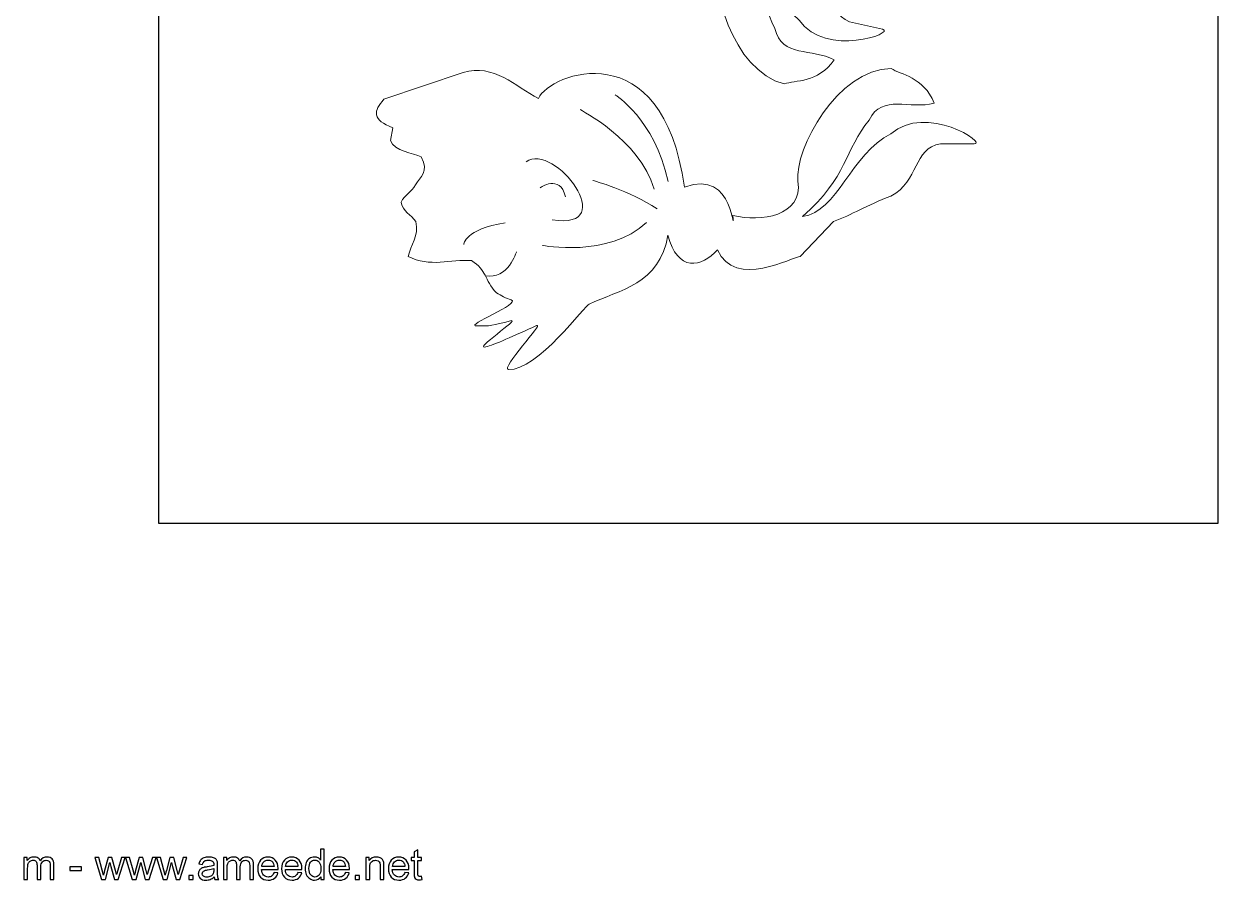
# Model space of a CAD drawing. Header units: millimetres. Extents: x -389 to 572, y -144 to 224.
# Drawn here: x 335.6 to 572.1, y -144.1 to 25.6 of the extents above; entities that cross this region are included whole.
import ezdxf

# ---------------------------------------------------------------- set-up
doc = ezdxf.new("R2010")
doc.units = ezdxf.units.MM
doc.header["$MEASUREMENT"] = 0
doc.layers.add('Layer 1', color=7, linetype='Continuous')

msp = doc.modelspace()

# ---------------------------------------------------------------- linework, layer by layer
at = {"layer": 'Layer 1', "color": 7}
msp.add_open_spline([(572.1314, -73.3535), (572.1314, -73.3535), (362.2286, -73.3535), (362.2286, -73.3535), (362.2286, -73.3535), (362.2286, -73.3535), (362.2286, 223.6149), (362.2286, 223.6149), (362.2286, 223.6149), (362.2286, 223.6149), (572.1314, 223.6149), (572.1314, 223.6149), (572.1314, 223.6149), (572.1314, 223.6149), (572.1314, -73.3535), (572.1314, -73.3535)], degree=3, knots=[0, 0, 0, 0, 0.2, 0.2, 0.2, 0.2, 0.4, 0.4, 0.4, 0.4, 0.6, 0.6, 0.6, 0.6, 1, 1, 1, 1], dxfattribs=at)
at = {"layer": 'Layer 1', "lineweight": 20}
for points in [[(401.4928, 71.6735), (401.4928, 69.3099), (402.6922, 67.299), (401.4575, 64.5826), (401.4575, 64.5826), (400.1875, 63.5596), (398.4236, 63.2774), (397.6828, 61.5135), (397.6828, 61.5135), (398.1767, 59.926), (399.235, 59.1499), (399.7289, 57.5624), (399.7289, 57.5624), (400.1522, 55.7985), (401.8103, 54.3521), (399.5525, 51.9179), (399.5525, 51.9179), (397.8239, 51.5651), (394.0844, 51.9885), (392.8497, 50.154), (392.8497, 50.154), (392.8497, 50.154), (392.7792, 47.5435), (392.7792, 47.5435), (392.7792, 47.5435), (388.4047, 47.0143), (388.2636, 45.1446), (389.7805, 42.4635), (389.7805, 42.4635), (389.7805, 42.4635), (403.8211, 33.7146), (403.8211, 33.7146), (403.8211, 33.7146), (409.3244, 30.5749), (414.5455, 34.0674), (419.4844, 35.3726), (419.4844, 35.3726), (420.5428, 29.9399), (440.4747, 16.7107), (451.693, 45.8854), (451.693, 45.8854), (460.6536, 39.8176), (463.5464, 54.1051), (462.3117, 49.1662), (462.3117, 49.1662), (468.0267, 49.1662), (475.823, 46.2382), (473.3536, 39.6412), (473.3536, 39.6412), (471.1664, 33.4676), (475.8936, 16.2874), (486.1947, 13.6768), (486.1947, 13.6768), (488.3114, 14.4882), (492.8269, 13.7826), (496.0725, 18.4746), (496.0725, 18.4746), (491.7333, 20.8029), (485.6303, 18.8626), (484.325, 24.6482), (484.325, 24.6482), (480.9383, 31.4568), (482.7375, 36.5721), (475.823, 46.2382), (475.823, 46.2382), (482.3494, 43.804), (482.3142, 31.9154), (489.1228, 26.3063), (489.1228, 26.3063), (494.485, 18.7568), (508.455, 23.8368), (505.6328, 24.5071), (505.6328, 24.5071), (505.6328, 24.5071), (499.1417, 25.9887), (499.1417, 25.9887), (499.1417, 25.9887), (493.9911, 28.1054), (496.7428, 34.1026), (491.9097, 38.336), (491.9097, 38.336), (487.6058, 41.1229), (485.2422, 43.6629), (481.9967, 45.8501), (481.9967, 45.8501), (481.9967, 45.8501), (477.1283, 54.0346), (477.1283, 54.0346), (477.1283, 54.0346), (475.8936, 54.3168), (466.0158, 63.4185), (460.8653, 56.4687), (460.8653, 56.4687), (458.678, 60.6668), (454.1272, 62.6424), (450.67, 55.9043), (450.67, 55.9043), (451.3403, 65.7115), (443.685, 68.7101), (438.605, 72.7318), (438.605, 72.7318), (438.0053, 72.8729), (431.4789, 88.1129), (425.9755, 88.9949), (425.9755, 88.9949), (424.2822, 89.2771), (430.9144, 78.094), (429.3975, 79.2582), (429.3975, 79.2582), (425.658, 82.151), (421.9186, 85.0085), (420.6133, 85.6435), (420.6133, 85.6435), (418.0028, 86.9488), (426.1872, 78.4115), (424.1764, 79.5051), (424.1764, 79.5051), (420.9308, 81.2338), (420.4722, 81.4454), (417.8617, 82.0099), (417.8617, 82.0099), (415.3922, 82.5743), (425.6228, 75.6599), (423.3297, 75.4129), (423.3297, 75.4129), (422.2714, 75.3424), (421.2483, 75.0954), (420.19, 74.7426), (420.19, 74.7426), (417.1561, 72.8024), (417.3325, 70.7562), (413.9458, 69.6274), (413.9458, 69.6274), (409.783, 70.3329), (406.1847, 72.9082), (401.4928, 71.6735)], [(411.688, -20.4721), (412.1819, -18.1438), (413.84, -16.4857), (413.2403, -13.5576), (413.2403, -13.5576), (412.2525, -12.2524), (410.5944, -11.5821), (410.2769, -9.7124), (410.2769, -9.7124), (411.0883, -8.266), (412.323, -7.7721), (413.1697, -6.3257), (413.1697, -6.3257), (413.9811, -4.7029), (415.9214, -3.6799), (414.2633, -0.7871), (414.2633, -0.7871), (412.6758, -0.0463), (408.9364, 0.3771), (408.1603, 2.4585), (408.1603, 2.4585), (408.1603, 2.4585), (408.6542, 4.9985), (408.6542, 4.9985), (408.6542, 4.9985), (404.5267, 6.5154), (404.8089, 8.3851), (406.8903, 10.6429), (406.8903, 10.6429), (406.8903, 10.6429), (422.5536, 15.9699), (422.5536, 15.9699), (422.5536, 15.9699), (428.6567, 17.769), (432.9605, 13.1829), (437.4761, 10.8193), (437.4761, 10.8193), (439.7339, 15.8287), (462.1353, 24.1896), (466.4039, -6.749), (466.4039, -6.749), (476.5286, -2.9038), (476.1053, -17.4735), (476.0347, -12.3935), (476.0347, -12.3935), (481.5733, -13.6635), (489.8283, -12.6051), (488.9111, -5.5849), (488.9111, -5.5849), (488.2055, 0.871), (496.7075, 16.5696), (507.3614, 16.746), (507.3614, 16.746), (509.2311, 15.476), (513.7467, 15.1585), (515.8986, 9.8668), (515.8986, 9.8668), (511.1008, 8.5615), (505.5975, 11.8071), (502.9869, 6.5154), (502.9869, 6.5154), (498.1892, 0.6593), (498.7536, -4.7382), (489.8283, -12.6051), (489.8283, -12.6051), (496.7428, -11.6879), (499.3886, -0.1168), (507.3261, 3.799), (507.3261, 3.799), (514.2405, 9.9374), (526.6936, 1.7882), (523.8008, 1.7882), (523.8008, 1.7882), (523.8008, 1.7882), (517.1333, 1.8235), (517.1333, 1.8235), (517.1333, 1.8235), (511.6653, 0.9415), (512.9705, -5.5496), (507.2908, -8.5835), (507.2908, -8.5835), (502.4578, -10.3121), (499.6003, -12.2524), (495.9314, -13.5929), (495.9314, -13.5929), (495.9314, -13.5929), (489.3344, -20.5074), (489.3344, -20.5074), (489.3344, -20.5074), (488.0644, -20.4721), (476.3875, -27.1043), (472.9655, -19.1668), (472.9655, -19.1668), (469.8611, -22.7299), (464.9928, -23.6471), (463.1583, -16.274), (463.1583, -16.274), (461.5708, -25.9754), (453.4217, -27.1749), (447.5655, -29.9265), (447.5655, -29.9265), (446.9658, -29.9265), (437.1233, -43.2968), (431.5847, -42.9088), (431.5847, -42.9088), (429.8561, -42.8029), (438.8519, -33.419), (437.1233, -34.1951), (437.1233, -34.1951), (432.8194, -36.1354), (428.5155, -38.0757), (427.1044, -38.4285), (427.1044, -38.4285), (424.2822, -39.0988), (434.1953, -32.6429), (431.9728, -33.2426), (431.9728, -33.2426), (428.445, -34.1951), (427.9158, -34.301), (425.27, -34.2657), (425.27, -34.2657), (422.73, -34.2304), (434.2658, -29.8207), (432.0786, -29.0799), (432.0786, -29.0799), (431.0908, -28.7624), (430.103, -28.3038), (429.1858, -27.704), (429.1858, -27.704), (426.6458, -25.0935), (427.3161, -23.1532), (424.2469, -21.3188), (424.2469, -21.3188), (420.0842, -21.0365), (415.9567, -22.7299), (411.688, -20.4721)]]:
    msp.add_open_spline(points, degree=3, knots=[0, 0, 0, 0, 0.02857143, 0.02857143, 0.02857143, 0.02857143, 0.05714286, 0.05714286, 0.05714286, 0.05714286, 0.08571429, 0.08571429, 0.08571429, 0.08571429, 0.11428571, 0.11428571, 0.11428571, 0.11428571, 0.14285714, 0.14285714, 0.14285714, 0.14285714, 0.17142857, 0.17142857, 0.17142857, 0.17142857, 0.2, 0.2, 0.2, 0.2, 0.22857143, 0.22857143, 0.22857143, 0.22857143, 0.25714286, 0.25714286, 0.25714286, 0.25714286, 0.28571429, 0.28571429, 0.28571429, 0.28571429, 0.31428571, 0.31428571, 0.31428571, 0.31428571, 0.34285714, 0.34285714, 0.34285714, 0.34285714, 0.37142857, 0.37142857, 0.37142857, 0.37142857, 0.4, 0.4, 0.4, 0.4, 0.42857143, 0.42857143, 0.42857143, 0.42857143, 0.45714286, 0.45714286, 0.45714286, 0.45714286, 0.48571429, 0.48571429, 0.48571429, 0.48571429, 0.51428571, 0.51428571, 0.51428571, 0.51428571, 0.54285714, 0.54285714, 0.54285714, 0.54285714, 0.57142857, 0.57142857, 0.57142857, 0.57142857, 0.6, 0.6, 0.6, 0.6, 0.62857143, 0.62857143, 0.62857143, 0.62857143, 0.65714286, 0.65714286, 0.65714286, 0.65714286, 0.68571429, 0.68571429, 0.68571429, 0.68571429, 0.71428571, 0.71428571, 0.71428571, 0.71428571, 0.74285714, 0.74285714, 0.74285714, 0.74285714, 0.77142857, 0.77142857, 0.77142857, 0.77142857, 0.8, 0.8, 0.8, 0.8, 0.82857143, 0.82857143, 0.82857143, 0.82857143, 0.85714286, 0.85714286, 0.85714286, 0.85714286, 0.88571429, 0.88571429, 0.88571429, 0.88571429, 0.91428571, 0.91428571, 0.91428571, 0.91428571, 0.94285714, 0.94285714, 0.94285714, 0.94285714, 1, 1, 1, 1], dxfattribs=at)
for points in [[(452.6808, 11.5249), (452.6808, 11.5249), (460.4419, 6.7976), (463.1936, -5.6201)], [(445.7311, 8.5968), (445.7311, 8.5968), (457.4786, 2.7054), (460.4067, -7.1371)], [(435.0419, -1.7396), (440.7217, 2.2468), (453.9508, -15.3921), (440.2278, -13.2401)], [(437.8642, -6.8901), (437.8642, -6.8901), (441.6742, -4.0679), (442.8736, -8.654)], [(448.2711, -5.4438), (448.2711, -5.4438), (455.6794, -7.4546), (461.0064, -11.0529)], [(422.6947, -18.1085), (422.6947, -18.1085), (422.8711, -15.1099), (430.9144, -13.8399)], [(438.2875, -18.3201), (438.2875, -18.3201), (451.3755, -20.8249), (458.8897, -13.7693)], [(433.1369, -19.5549), (433.1369, -19.5549), (431.4789, -25.1993), (426.9633, -24.3174)]]:
    msp.add_open_spline(points, degree=3, dxfattribs=at)
at = {"layer": 'Layer 1', "color": 250}
for points, knots in [([(335.5675, -143.965), (335.5675, -143.965), (335.5675, -139.5708), (335.5675, -139.5708), (335.5675, -139.5708), (335.5675, -139.5708), (336.2364, -139.5708), (336.2364, -139.5708), (336.2364, -139.5708), (336.2364, -139.5708), (336.2364, -140.1917), (336.2364, -140.1917), (336.2364, -140.1917), (336.3732, -139.9772), (336.5567, -139.8036), (336.7853, -139.6738), (336.7853, -139.6738), (337.0139, -139.5426), (337.2735, -139.4776), (337.5656, -139.4776), (337.5656, -139.4776), (337.8902, -139.4776), (338.1569, -139.5454), (338.3643, -139.6794), (338.3643, -139.6794), (338.5718, -139.8149), (338.7185, -140.0026), (338.8032, -140.2453), (338.8032, -140.2453), (339.1531, -139.7331), (339.6061, -139.4776), (340.1649, -139.4776), (340.1649, -139.4776), (340.6024, -139.4776), (340.9396, -139.5976), (341.1739, -139.8389), (341.1739, -139.8389), (341.4095, -140.0802), (341.5281, -140.4513), (341.5281, -140.9523), (341.5281, -140.9523), (341.5281, -140.9523), (341.5281, -143.965), (341.5281, -143.965), (341.5281, -143.965), (341.5281, -143.965), (340.783, -143.965), (340.783, -143.965), (340.783, -143.965), (340.783, -143.965), (340.783, -141.1992), (340.783, -141.1992), (340.783, -141.1992), (340.783, -140.9029), (340.7576, -140.6884), (340.7096, -140.5572), (340.7096, -140.5572), (340.6616, -140.4259), (340.5741, -140.3215), (340.4457, -140.2411), (340.4457, -140.2411), (340.3187, -140.1606), (340.1692, -140.1211), (339.9984, -140.1211), (339.9984, -140.1211), (339.688, -140.1211), (339.4311, -140.2241), (339.2265, -140.4287), (339.2265, -140.4287), (339.0219, -140.6348), (338.9203, -140.9636), (338.9203, -141.4151), (338.9203, -141.4151), (338.9203, -141.4151), (338.9203, -143.965), (338.9203, -143.965), (338.9203, -143.965), (338.9203, -143.965), (338.1752, -143.965), (338.1752, -143.965), (338.1752, -143.965), (338.1752, -143.965), (338.1752, -141.1131), (338.1752, -141.1131), (338.1752, -141.1131), (338.1752, -140.7829), (338.1146, -140.5346), (337.9932, -140.3695), (337.9932, -140.3695), (337.8719, -140.2044), (337.6729, -140.1211), (337.3977, -140.1211), (337.3977, -140.1211), (337.1889, -140.1211), (336.9956, -140.1762), (336.8178, -140.2862), (336.8178, -140.2862), (336.64, -140.3963), (336.5115, -140.5572), (336.4311, -140.7702), (336.4311, -140.7702), (336.3521, -140.9819), (336.3126, -141.2881), (336.3126, -141.6875), (336.3126, -141.6875), (336.3126, -141.6875), (336.3126, -143.965), (336.3126, -143.965), (336.3126, -143.965), (336.3126, -143.965), (335.5675, -143.965), (335.5675, -143.965)], [0, 0, 0, 0, 0.03448276, 0.03448276, 0.03448276, 0.03448276, 0.06896552, 0.06896552, 0.06896552, 0.06896552, 0.10344828, 0.10344828, 0.10344828, 0.10344828, 0.13793103, 0.13793103, 0.13793103, 0.13793103, 0.17241379, 0.17241379, 0.17241379, 0.17241379, 0.20689655, 0.20689655, 0.20689655, 0.20689655, 0.24137931, 0.24137931, 0.24137931, 0.24137931, 0.27586207, 0.27586207, 0.27586207, 0.27586207, 0.31034483, 0.31034483, 0.31034483, 0.31034483, 0.34482759, 0.34482759, 0.34482759, 0.34482759, 0.37931034, 0.37931034, 0.37931034, 0.37931034, 0.4137931, 0.4137931, 0.4137931, 0.4137931, 0.44827586, 0.44827586, 0.44827586, 0.44827586, 0.48275862, 0.48275862, 0.48275862, 0.48275862, 0.51724138, 0.51724138, 0.51724138, 0.51724138, 0.55172414, 0.55172414, 0.55172414, 0.55172414, 0.5862069, 0.5862069, 0.5862069, 0.5862069, 0.62068966, 0.62068966, 0.62068966, 0.62068966, 0.65517241, 0.65517241, 0.65517241, 0.65517241, 0.68965517, 0.68965517, 0.68965517, 0.68965517, 0.72413793, 0.72413793, 0.72413793, 0.72413793, 0.75862069, 0.75862069, 0.75862069, 0.75862069, 0.79310345, 0.79310345, 0.79310345, 0.79310345, 0.82758621, 0.82758621, 0.82758621, 0.82758621, 0.86206897, 0.86206897, 0.86206897, 0.86206897, 0.89655172, 0.89655172, 0.89655172, 0.89655172, 0.93103448, 0.93103448, 0.93103448, 0.93103448, 1, 1, 1, 1]), ([(350.9345, -143.965), (350.9345, -143.965), (349.6067, -139.5708), (349.6067, -139.5708), (349.6067, -139.5708), (349.6067, -139.5708), (350.3856, -139.5708), (350.3856, -139.5708), (350.3856, -139.5708), (350.3856, -139.5708), (351.0869, -142.1066), (351.0869, -142.1066), (351.0869, -142.1066), (351.0869, -142.1066), (351.3353, -143.0506), (351.3353, -143.0506), (351.3353, -143.0506), (351.3452, -143.004), (351.4214, -142.7021), (351.5625, -142.1447), (351.5625, -142.1447), (351.5625, -142.1447), (352.2582, -139.5708), (352.2582, -139.5708), (352.2582, -139.5708), (352.2582, -139.5708), (353.0216, -139.5708), (353.0216, -139.5708), (353.0216, -139.5708), (353.0216, -139.5708), (353.6834, -142.1221), (353.6834, -142.1221), (353.6834, -142.1221), (353.6834, -142.1221), (353.8993, -142.9589), (353.8993, -142.9589), (353.8993, -142.9589), (353.8993, -142.9589), (354.1519, -142.1108), (354.1519, -142.1108), (354.1519, -142.1108), (354.1519, -142.1108), (354.9111, -139.5708), (354.9111, -139.5708), (354.9111, -139.5708), (354.9111, -139.5708), (355.635, -139.5708), (355.635, -139.5708), (355.635, -139.5708), (355.635, -139.5708), (354.2563, -143.965), (354.2563, -143.965), (354.2563, -143.965), (354.2563, -143.965), (353.4858, -143.965), (353.4858, -143.965), (353.4858, -143.965), (353.4858, -143.965), (352.7887, -141.3361), (352.7887, -141.3361), (352.7887, -141.3361), (352.7887, -141.3361), (352.6123, -140.584), (352.6123, -140.584), (352.6123, -140.584), (352.6123, -140.584), (351.7233, -143.965), (351.7233, -143.965), (351.7233, -143.965), (351.7233, -143.965), (350.9345, -143.965), (350.9345, -143.965)], [0, 0, 0, 0, 0.05263158, 0.05263158, 0.05263158, 0.05263158, 0.10526316, 0.10526316, 0.10526316, 0.10526316, 0.15789474, 0.15789474, 0.15789474, 0.15789474, 0.21052632, 0.21052632, 0.21052632, 0.21052632, 0.26315789, 0.26315789, 0.26315789, 0.26315789, 0.31578947, 0.31578947, 0.31578947, 0.31578947, 0.36842105, 0.36842105, 0.36842105, 0.36842105, 0.42105263, 0.42105263, 0.42105263, 0.42105263, 0.47368421, 0.47368421, 0.47368421, 0.47368421, 0.52631579, 0.52631579, 0.52631579, 0.52631579, 0.57894737, 0.57894737, 0.57894737, 0.57894737, 0.63157895, 0.63157895, 0.63157895, 0.63157895, 0.68421053, 0.68421053, 0.68421053, 0.68421053, 0.73684211, 0.73684211, 0.73684211, 0.73684211, 0.78947368, 0.78947368, 0.78947368, 0.78947368, 0.84210526, 0.84210526, 0.84210526, 0.84210526, 0.89473684, 0.89473684, 0.89473684, 0.89473684, 1, 1, 1, 1]), ([(357.0489, -143.965), (357.0489, -143.965), (355.7211, -139.5708), (355.7211, -139.5708), (355.7211, -139.5708), (355.7211, -139.5708), (356.5, -139.5708), (356.5, -139.5708), (356.5, -139.5708), (356.5, -139.5708), (357.2013, -142.1066), (357.2013, -142.1066), (357.2013, -142.1066), (357.2013, -142.1066), (357.4497, -143.0506), (357.4497, -143.0506), (357.4497, -143.0506), (357.4596, -143.004), (357.5358, -142.7021), (357.6769, -142.1447), (357.6769, -142.1447), (357.6769, -142.1447), (358.3726, -139.5708), (358.3726, -139.5708), (358.3726, -139.5708), (358.3726, -139.5708), (359.136, -139.5708), (359.136, -139.5708), (359.136, -139.5708), (359.136, -139.5708), (359.7978, -142.1221), (359.7978, -142.1221), (359.7978, -142.1221), (359.7978, -142.1221), (360.0137, -142.9589), (360.0137, -142.9589), (360.0137, -142.9589), (360.0137, -142.9589), (360.2663, -142.1108), (360.2663, -142.1108), (360.2663, -142.1108), (360.2663, -142.1108), (361.0255, -139.5708), (361.0255, -139.5708), (361.0255, -139.5708), (361.0255, -139.5708), (361.7494, -139.5708), (361.7494, -139.5708), (361.7494, -139.5708), (361.7494, -139.5708), (360.3707, -143.965), (360.3707, -143.965), (360.3707, -143.965), (360.3707, -143.965), (359.6002, -143.965), (359.6002, -143.965), (359.6002, -143.965), (359.6002, -143.965), (358.9031, -141.3361), (358.9031, -141.3361), (358.9031, -141.3361), (358.9031, -141.3361), (358.7267, -140.584), (358.7267, -140.584), (358.7267, -140.584), (358.7267, -140.584), (357.8377, -143.965), (357.8377, -143.965), (357.8377, -143.965), (357.8377, -143.965), (357.0489, -143.965), (357.0489, -143.965)], [0, 0, 0, 0, 0.05263158, 0.05263158, 0.05263158, 0.05263158, 0.10526316, 0.10526316, 0.10526316, 0.10526316, 0.15789474, 0.15789474, 0.15789474, 0.15789474, 0.21052632, 0.21052632, 0.21052632, 0.21052632, 0.26315789, 0.26315789, 0.26315789, 0.26315789, 0.31578947, 0.31578947, 0.31578947, 0.31578947, 0.36842105, 0.36842105, 0.36842105, 0.36842105, 0.42105263, 0.42105263, 0.42105263, 0.42105263, 0.47368421, 0.47368421, 0.47368421, 0.47368421, 0.52631579, 0.52631579, 0.52631579, 0.52631579, 0.57894737, 0.57894737, 0.57894737, 0.57894737, 0.63157895, 0.63157895, 0.63157895, 0.63157895, 0.68421053, 0.68421053, 0.68421053, 0.68421053, 0.73684211, 0.73684211, 0.73684211, 0.73684211, 0.78947368, 0.78947368, 0.78947368, 0.78947368, 0.84210526, 0.84210526, 0.84210526, 0.84210526, 0.89473684, 0.89473684, 0.89473684, 0.89473684, 1, 1, 1, 1]), ([(363.1633, -143.965), (363.1633, -143.965), (361.8355, -139.5708), (361.8355, -139.5708), (361.8355, -139.5708), (361.8355, -139.5708), (362.6144, -139.5708), (362.6144, -139.5708), (362.6144, -139.5708), (362.6144, -139.5708), (363.3157, -142.1066), (363.3157, -142.1066), (363.3157, -142.1066), (363.3157, -142.1066), (363.5641, -143.0506), (363.5641, -143.0506), (363.5641, -143.0506), (363.574, -143.004), (363.6502, -142.7021), (363.7913, -142.1447), (363.7913, -142.1447), (363.7913, -142.1447), (364.487, -139.5708), (364.487, -139.5708), (364.487, -139.5708), (364.487, -139.5708), (365.2504, -139.5708), (365.2504, -139.5708), (365.2504, -139.5708), (365.2504, -139.5708), (365.9122, -142.1221), (365.9122, -142.1221), (365.9122, -142.1221), (365.9122, -142.1221), (366.1281, -142.9589), (366.1281, -142.9589), (366.1281, -142.9589), (366.1281, -142.9589), (366.3807, -142.1108), (366.3807, -142.1108), (366.3807, -142.1108), (366.3807, -142.1108), (367.1399, -139.5708), (367.1399, -139.5708), (367.1399, -139.5708), (367.1399, -139.5708), (367.8638, -139.5708), (367.8638, -139.5708), (367.8638, -139.5708), (367.8638, -139.5708), (366.4851, -143.965), (366.4851, -143.965), (366.4851, -143.965), (366.4851, -143.965), (365.7146, -143.965), (365.7146, -143.965), (365.7146, -143.965), (365.7146, -143.965), (365.0175, -141.3361), (365.0175, -141.3361), (365.0175, -141.3361), (365.0175, -141.3361), (364.8411, -140.584), (364.8411, -140.584), (364.8411, -140.584), (364.8411, -140.584), (363.9521, -143.965), (363.9521, -143.965), (363.9521, -143.965), (363.9521, -143.965), (363.1633, -143.965), (363.1633, -143.965)], [0, 0, 0, 0, 0.05263158, 0.05263158, 0.05263158, 0.05263158, 0.10526316, 0.10526316, 0.10526316, 0.10526316, 0.15789474, 0.15789474, 0.15789474, 0.15789474, 0.21052632, 0.21052632, 0.21052632, 0.21052632, 0.26315789, 0.26315789, 0.26315789, 0.26315789, 0.31578947, 0.31578947, 0.31578947, 0.31578947, 0.36842105, 0.36842105, 0.36842105, 0.36842105, 0.42105263, 0.42105263, 0.42105263, 0.42105263, 0.47368421, 0.47368421, 0.47368421, 0.47368421, 0.52631579, 0.52631579, 0.52631579, 0.52631579, 0.57894737, 0.57894737, 0.57894737, 0.57894737, 0.63157895, 0.63157895, 0.63157895, 0.63157895, 0.68421053, 0.68421053, 0.68421053, 0.68421053, 0.73684211, 0.73684211, 0.73684211, 0.73684211, 0.78947368, 0.78947368, 0.78947368, 0.78947368, 0.84210526, 0.84210526, 0.84210526, 0.84210526, 0.89473684, 0.89473684, 0.89473684, 0.89473684, 1, 1, 1, 1]), ([(373.2429, -143.4147), (372.9663, -143.6503), (372.6996, -143.8154), (372.4442, -143.9128), (372.4442, -143.9128), (372.1888, -144.0102), (371.9151, -144.0581), (371.6215, -144.0581), (371.6215, -144.0581), (371.1389, -144.0581), (370.7678, -143.941), (370.5082, -143.7054), (370.5082, -143.7054), (370.2485, -143.4711), (370.1187, -143.1705), (370.1187, -142.8051), (370.1187, -142.8051), (370.1187, -142.5906), (370.1681, -142.3944), (370.2655, -142.2166), (370.2655, -142.2166), (370.3642, -142.0388), (370.4926, -141.8977), (370.6507, -141.7905), (370.6507, -141.7905), (370.8101, -141.6832), (370.9879, -141.6014), (371.1869, -141.5463), (371.1869, -141.5463), (371.3337, -141.5082), (371.5552, -141.4716), (371.8501, -141.4349), (371.8501, -141.4349), (372.4513, -141.3643), (372.8958, -141.2782), (373.1794, -141.1795), (373.1794, -141.1795), (373.1822, -141.0779), (373.1836, -141.0129), (373.1836, -140.9861), (373.1836, -140.9861), (373.1836, -140.6842), (373.1131, -140.4711), (372.972, -140.3469), (372.972, -140.3469), (372.7815, -140.179), (372.4978, -140.0957), (372.1225, -140.0957), (372.1225, -140.0957), (371.7711, -140.0957), (371.5115, -140.1578), (371.345, -140.2806), (371.345, -140.2806), (371.177, -140.4033), (371.0543, -140.6207), (370.9738, -140.9339), (370.9738, -140.9339), (370.9738, -140.9339), (370.2457, -140.8323), (370.2457, -140.8323), (370.2457, -140.8323), (370.312, -140.5205), (370.4207, -140.2679), (370.5731, -140.076), (370.5731, -140.076), (370.7255, -139.8841), (370.9456, -139.7373), (371.2335, -139.6329), (371.2335, -139.6329), (371.5199, -139.5299), (371.8544, -139.4776), (372.2326, -139.4776), (372.2326, -139.4776), (372.6079, -139.4776), (372.9141, -139.5214), (373.1498, -139.6103), (373.1498, -139.6103), (373.384, -139.6992), (373.5576, -139.8093), (373.6677, -139.9433), (373.6677, -139.9433), (373.7777, -140.0774), (373.8553, -140.2467), (373.9005, -140.4513), (373.9005, -140.4513), (373.9245, -140.5783), (373.9372, -140.8069), (373.9372, -141.1357), (373.9372, -141.1357), (373.9372, -141.1357), (373.9372, -142.1235), (373.9372, -142.1235), (373.9372, -142.1235), (373.9372, -142.8135), (373.9527, -143.2496), (373.9837, -143.4344), (373.9837, -143.4344), (374.0134, -143.6193), (374.0755, -143.7957), (374.1658, -143.965), (374.1658, -143.965), (374.1658, -143.965), (373.3868, -143.965), (373.3868, -143.965), (373.3868, -143.965), (373.3121, -143.8084), (373.2641, -143.6249), (373.2429, -143.4147)], [0, 0, 0, 0, 0.03571429, 0.03571429, 0.03571429, 0.03571429, 0.07142857, 0.07142857, 0.07142857, 0.07142857, 0.10714286, 0.10714286, 0.10714286, 0.10714286, 0.14285714, 0.14285714, 0.14285714, 0.14285714, 0.17857143, 0.17857143, 0.17857143, 0.17857143, 0.21428571, 0.21428571, 0.21428571, 0.21428571, 0.25, 0.25, 0.25, 0.25, 0.28571429, 0.28571429, 0.28571429, 0.28571429, 0.32142857, 0.32142857, 0.32142857, 0.32142857, 0.35714286, 0.35714286, 0.35714286, 0.35714286, 0.39285714, 0.39285714, 0.39285714, 0.39285714, 0.42857143, 0.42857143, 0.42857143, 0.42857143, 0.46428571, 0.46428571, 0.46428571, 0.46428571, 0.5, 0.5, 0.5, 0.5, 0.53571429, 0.53571429, 0.53571429, 0.53571429, 0.57142857, 0.57142857, 0.57142857, 0.57142857, 0.60714286, 0.60714286, 0.60714286, 0.60714286, 0.64285714, 0.64285714, 0.64285714, 0.64285714, 0.67857143, 0.67857143, 0.67857143, 0.67857143, 0.71428571, 0.71428571, 0.71428571, 0.71428571, 0.75, 0.75, 0.75, 0.75, 0.78571429, 0.78571429, 0.78571429, 0.78571429, 0.82142857, 0.82142857, 0.82142857, 0.82142857, 0.85714286, 0.85714286, 0.85714286, 0.85714286, 0.89285714, 0.89285714, 0.89285714, 0.89285714, 0.92857143, 0.92857143, 0.92857143, 0.92857143, 1, 1, 1, 1]), ([(375.0816, -143.965), (375.0816, -143.965), (375.0816, -139.5708), (375.0816, -139.5708), (375.0816, -139.5708), (375.0816, -139.5708), (375.7505, -139.5708), (375.7505, -139.5708), (375.7505, -139.5708), (375.7505, -139.5708), (375.7505, -140.1917), (375.7505, -140.1917), (375.7505, -140.1917), (375.8873, -139.9772), (376.0708, -139.8036), (376.2994, -139.6738), (376.2994, -139.6738), (376.528, -139.5426), (376.7876, -139.4776), (377.0797, -139.4776), (377.0797, -139.4776), (377.4043, -139.4776), (377.671, -139.5454), (377.8784, -139.6794), (377.8784, -139.6794), (378.0859, -139.8149), (378.2326, -140.0026), (378.3173, -140.2453), (378.3173, -140.2453), (378.6672, -139.7331), (379.1202, -139.4776), (379.679, -139.4776), (379.679, -139.4776), (380.1165, -139.4776), (380.4537, -139.5976), (380.688, -139.8389), (380.688, -139.8389), (380.9236, -140.0802), (381.0422, -140.4513), (381.0422, -140.9523), (381.0422, -140.9523), (381.0422, -140.9523), (381.0422, -143.965), (381.0422, -143.965), (381.0422, -143.965), (381.0422, -143.965), (380.2971, -143.965), (380.2971, -143.965), (380.2971, -143.965), (380.2971, -143.965), (380.2971, -141.1992), (380.2971, -141.1992), (380.2971, -141.1992), (380.2971, -140.9029), (380.2717, -140.6884), (380.2237, -140.5572), (380.2237, -140.5572), (380.1757, -140.4259), (380.0882, -140.3215), (379.9598, -140.2411), (379.9598, -140.2411), (379.8328, -140.1606), (379.6833, -140.1211), (379.5125, -140.1211), (379.5125, -140.1211), (379.2021, -140.1211), (378.9452, -140.2241), (378.7406, -140.4287), (378.7406, -140.4287), (378.536, -140.6348), (378.4344, -140.9636), (378.4344, -141.4151), (378.4344, -141.4151), (378.4344, -141.4151), (378.4344, -143.965), (378.4344, -143.965), (378.4344, -143.965), (378.4344, -143.965), (377.6893, -143.965), (377.6893, -143.965), (377.6893, -143.965), (377.6893, -143.965), (377.6893, -141.1131), (377.6893, -141.1131), (377.6893, -141.1131), (377.6893, -140.7829), (377.6287, -140.5346), (377.5073, -140.3695), (377.5073, -140.3695), (377.386, -140.2044), (377.187, -140.1211), (376.9118, -140.1211), (376.9118, -140.1211), (376.703, -140.1211), (376.5097, -140.1762), (376.3319, -140.2862), (376.3319, -140.2862), (376.1541, -140.3963), (376.0256, -140.5572), (375.9452, -140.7702), (375.9452, -140.7702), (375.8662, -140.9819), (375.8267, -141.2881), (375.8267, -141.6875), (375.8267, -141.6875), (375.8267, -141.6875), (375.8267, -143.965), (375.8267, -143.965), (375.8267, -143.965), (375.8267, -143.965), (375.0816, -143.965), (375.0816, -143.965)], [0, 0, 0, 0, 0.03448276, 0.03448276, 0.03448276, 0.03448276, 0.06896552, 0.06896552, 0.06896552, 0.06896552, 0.10344828, 0.10344828, 0.10344828, 0.10344828, 0.13793103, 0.13793103, 0.13793103, 0.13793103, 0.17241379, 0.17241379, 0.17241379, 0.17241379, 0.20689655, 0.20689655, 0.20689655, 0.20689655, 0.24137931, 0.24137931, 0.24137931, 0.24137931, 0.27586207, 0.27586207, 0.27586207, 0.27586207, 0.31034483, 0.31034483, 0.31034483, 0.31034483, 0.34482759, 0.34482759, 0.34482759, 0.34482759, 0.37931034, 0.37931034, 0.37931034, 0.37931034, 0.4137931, 0.4137931, 0.4137931, 0.4137931, 0.44827586, 0.44827586, 0.44827586, 0.44827586, 0.48275862, 0.48275862, 0.48275862, 0.48275862, 0.51724138, 0.51724138, 0.51724138, 0.51724138, 0.55172414, 0.55172414, 0.55172414, 0.55172414, 0.5862069, 0.5862069, 0.5862069, 0.5862069, 0.62068966, 0.62068966, 0.62068966, 0.62068966, 0.65517241, 0.65517241, 0.65517241, 0.65517241, 0.68965517, 0.68965517, 0.68965517, 0.68965517, 0.72413793, 0.72413793, 0.72413793, 0.72413793, 0.75862069, 0.75862069, 0.75862069, 0.75862069, 0.79310345, 0.79310345, 0.79310345, 0.79310345, 0.82758621, 0.82758621, 0.82758621, 0.82758621, 0.86206897, 0.86206897, 0.86206897, 0.86206897, 0.89655172, 0.89655172, 0.89655172, 0.89655172, 0.93103448, 0.93103448, 0.93103448, 0.93103448, 1, 1, 1, 1]), ([(385.1316, -142.5426), (385.1316, -142.5426), (385.9021, -142.6442), (385.9021, -142.6442), (385.9021, -142.6442), (385.7821, -143.0915), (385.5578, -143.4401), (385.2304, -143.687), (385.2304, -143.687), (384.903, -143.934), (384.4853, -144.0581), (383.9759, -144.0581), (383.9759, -144.0581), (383.3353, -144.0581), (382.8273, -143.8606), (382.4519, -143.4655), (382.4519, -143.4655), (382.0765, -143.0718), (381.8889, -142.5172), (381.8889, -141.8046), (381.8889, -141.8046), (381.8889, -141.068), (382.078, -140.4951), (382.4575, -140.0887), (382.4575, -140.0887), (382.8371, -139.6808), (383.3296, -139.4776), (383.935, -139.4776), (383.935, -139.4776), (384.5206, -139.4776), (384.999, -139.6766), (385.3701, -140.076), (385.3701, -140.076), (385.7412, -140.4753), (385.9275, -141.0369), (385.9275, -141.7608), (385.9275, -141.7608), (385.9275, -141.8046), (385.9261, -141.8709), (385.9233, -141.9584), (385.9233, -141.9584), (385.9233, -141.9584), (382.6509, -141.9584), (382.6509, -141.9584), (382.6509, -141.9584), (382.6791, -142.4396), (382.8146, -142.8093), (383.0601, -143.0647), (383.0601, -143.0647), (383.3042, -143.3201), (383.6104, -143.4485), (383.9759, -143.4485), (383.9759, -143.4485), (384.2483, -143.4485), (384.4811, -143.3766), (384.673, -143.2326), (384.673, -143.2326), (384.8663, -143.0887), (385.0187, -142.8587), (385.1316, -142.5426)], [0, 0, 0, 0, 0.0625, 0.0625, 0.0625, 0.0625, 0.125, 0.125, 0.125, 0.125, 0.1875, 0.1875, 0.1875, 0.1875, 0.25, 0.25, 0.25, 0.25, 0.3125, 0.3125, 0.3125, 0.3125, 0.375, 0.375, 0.375, 0.375, 0.4375, 0.4375, 0.4375, 0.4375, 0.5, 0.5, 0.5, 0.5, 0.5625, 0.5625, 0.5625, 0.5625, 0.625, 0.625, 0.625, 0.625, 0.6875, 0.6875, 0.6875, 0.6875, 0.75, 0.75, 0.75, 0.75, 0.8125, 0.8125, 0.8125, 0.8125, 0.875, 0.875, 0.875, 0.875, 1, 1, 1, 1]), ([(389.8405, -142.5426), (389.8405, -142.5426), (390.611, -142.6442), (390.611, -142.6442), (390.611, -142.6442), (390.491, -143.0915), (390.2667, -143.4401), (389.9393, -143.687), (389.9393, -143.687), (389.6119, -143.934), (389.1942, -144.0581), (388.6848, -144.0581), (388.6848, -144.0581), (388.0442, -144.0581), (387.5362, -143.8606), (387.1608, -143.4655), (387.1608, -143.4655), (386.7854, -143.0718), (386.5978, -142.5172), (386.5978, -141.8046), (386.5978, -141.8046), (386.5978, -141.068), (386.7869, -140.4951), (387.1664, -140.0887), (387.1664, -140.0887), (387.546, -139.6808), (388.0385, -139.4776), (388.6439, -139.4776), (388.6439, -139.4776), (389.2295, -139.4776), (389.7079, -139.6766), (390.079, -140.076), (390.079, -140.076), (390.4501, -140.4753), (390.6364, -141.0369), (390.6364, -141.7608), (390.6364, -141.7608), (390.6364, -141.8046), (390.635, -141.8709), (390.6322, -141.9584), (390.6322, -141.9584), (390.6322, -141.9584), (387.3598, -141.9584), (387.3598, -141.9584), (387.3598, -141.9584), (387.388, -142.4396), (387.5235, -142.8093), (387.769, -143.0647), (387.769, -143.0647), (388.0131, -143.3201), (388.3193, -143.4485), (388.6848, -143.4485), (388.6848, -143.4485), (388.9572, -143.4485), (389.19, -143.3766), (389.3819, -143.2326), (389.3819, -143.2326), (389.5752, -143.0887), (389.7276, -142.8587), (389.8405, -142.5426)], [0, 0, 0, 0, 0.0625, 0.0625, 0.0625, 0.0625, 0.125, 0.125, 0.125, 0.125, 0.1875, 0.1875, 0.1875, 0.1875, 0.25, 0.25, 0.25, 0.25, 0.3125, 0.3125, 0.3125, 0.3125, 0.375, 0.375, 0.375, 0.375, 0.4375, 0.4375, 0.4375, 0.4375, 0.5, 0.5, 0.5, 0.5, 0.5625, 0.5625, 0.5625, 0.5625, 0.625, 0.625, 0.625, 0.625, 0.6875, 0.6875, 0.6875, 0.6875, 0.75, 0.75, 0.75, 0.75, 0.8125, 0.8125, 0.8125, 0.8125, 0.875, 0.875, 0.875, 0.875, 1, 1, 1, 1]), ([(394.3885, -143.965), (394.3885, -143.965), (394.3885, -143.4076), (394.3885, -143.4076), (394.3885, -143.4076), (394.1106, -143.8408), (393.7013, -144.0581), (393.1609, -144.0581), (393.1609, -144.0581), (392.8109, -144.0581), (392.4892, -143.9622), (392.1971, -143.7689), (392.1971, -143.7689), (391.9036, -143.5769), (391.6764, -143.3074), (391.5141, -142.9631), (391.5141, -142.9631), (391.3532, -142.6174), (391.2728, -142.2209), (391.2728, -141.7721), (391.2728, -141.7721), (391.2728, -141.3347), (391.3462, -140.9382), (391.4915, -140.5811), (391.4915, -140.5811), (391.6383, -140.2255), (391.857, -139.9518), (392.1491, -139.7627), (392.1491, -139.7627), (392.4398, -139.5722), (392.7672, -139.4776), (393.127, -139.4776), (393.127, -139.4776), (393.3923, -139.4776), (393.628, -139.5341), (393.834, -139.6456), (393.834, -139.6456), (394.04, -139.7571), (394.2079, -139.9038), (394.3377, -140.083), (394.3377, -140.083), (394.3377, -140.083), (394.3377, -137.9028), (394.3377, -137.9028), (394.3377, -137.9028), (394.3377, -137.9028), (395.0828, -137.9028), (395.0828, -137.9028), (395.0828, -137.9028), (395.0828, -137.9028), (395.0828, -143.965), (395.0828, -143.965), (395.0828, -143.965), (395.0828, -143.965), (394.3885, -143.965), (394.3885, -143.965)], [0, 0, 0, 0, 0.06666667, 0.06666667, 0.06666667, 0.06666667, 0.13333333, 0.13333333, 0.13333333, 0.13333333, 0.2, 0.2, 0.2, 0.2, 0.26666667, 0.26666667, 0.26666667, 0.26666667, 0.33333333, 0.33333333, 0.33333333, 0.33333333, 0.4, 0.4, 0.4, 0.4, 0.46666667, 0.46666667, 0.46666667, 0.46666667, 0.53333333, 0.53333333, 0.53333333, 0.53333333, 0.6, 0.6, 0.6, 0.6, 0.66666667, 0.66666667, 0.66666667, 0.66666667, 0.73333333, 0.73333333, 0.73333333, 0.73333333, 0.8, 0.8, 0.8, 0.8, 0.86666667, 0.86666667, 0.86666667, 0.86666667, 1, 1, 1, 1]), ([(399.2583, -142.5426), (399.2583, -142.5426), (400.0288, -142.6442), (400.0288, -142.6442), (400.0288, -142.6442), (399.9088, -143.0915), (399.6845, -143.4401), (399.3571, -143.687), (399.3571, -143.687), (399.0297, -143.934), (398.612, -144.0581), (398.1026, -144.0581), (398.1026, -144.0581), (397.462, -144.0581), (396.954, -143.8606), (396.5786, -143.4655), (396.5786, -143.4655), (396.2032, -143.0718), (396.0156, -142.5172), (396.0156, -141.8046), (396.0156, -141.8046), (396.0156, -141.068), (396.2047, -140.4951), (396.5842, -140.0887), (396.5842, -140.0887), (396.9638, -139.6808), (397.4563, -139.4776), (398.0617, -139.4776), (398.0617, -139.4776), (398.6473, -139.4776), (399.1257, -139.6766), (399.4968, -140.076), (399.4968, -140.076), (399.8679, -140.4753), (400.0542, -141.0369), (400.0542, -141.7608), (400.0542, -141.7608), (400.0542, -141.8046), (400.0528, -141.8709), (400.05, -141.9584), (400.05, -141.9584), (400.05, -141.9584), (396.7776, -141.9584), (396.7776, -141.9584), (396.7776, -141.9584), (396.8058, -142.4396), (396.9413, -142.8093), (397.1868, -143.0647), (397.1868, -143.0647), (397.4309, -143.3201), (397.7371, -143.4485), (398.1026, -143.4485), (398.1026, -143.4485), (398.375, -143.4485), (398.6078, -143.3766), (398.7997, -143.2326), (398.7997, -143.2326), (398.993, -143.0887), (399.1454, -142.8587), (399.2583, -142.5426)], [0, 0, 0, 0, 0.0625, 0.0625, 0.0625, 0.0625, 0.125, 0.125, 0.125, 0.125, 0.1875, 0.1875, 0.1875, 0.1875, 0.25, 0.25, 0.25, 0.25, 0.3125, 0.3125, 0.3125, 0.3125, 0.375, 0.375, 0.375, 0.375, 0.4375, 0.4375, 0.4375, 0.4375, 0.5, 0.5, 0.5, 0.5, 0.5625, 0.5625, 0.5625, 0.5625, 0.625, 0.625, 0.625, 0.625, 0.6875, 0.6875, 0.6875, 0.6875, 0.75, 0.75, 0.75, 0.75, 0.8125, 0.8125, 0.8125, 0.8125, 0.875, 0.875, 0.875, 0.875, 1, 1, 1, 1]), ([(403.3223, -143.965), (403.3223, -143.965), (403.3223, -139.5708), (403.3223, -139.5708), (403.3223, -139.5708), (403.3223, -139.5708), (403.9912, -139.5708), (403.9912, -139.5708), (403.9912, -139.5708), (403.9912, -139.5708), (403.9912, -140.1945), (403.9912, -140.1945), (403.9912, -140.1945), (404.3129, -139.7161), (404.7786, -139.4776), (405.3868, -139.4776), (405.3868, -139.4776), (405.6521, -139.4776), (405.8948, -139.5256), (406.1163, -139.6202), (406.1163, -139.6202), (406.3379, -139.7147), (406.5044, -139.8403), (406.6144, -139.9941), (406.6144, -139.9941), (406.7245, -140.1479), (406.8021, -140.3314), (406.8459, -140.543), (406.8459, -140.543), (406.8727, -140.6813), (406.8868, -140.9226), (406.8868, -141.2669), (406.8868, -141.2669), (406.8868, -141.2669), (406.8868, -143.965), (406.8868, -143.965), (406.8868, -143.965), (406.8868, -143.965), (406.1417, -143.965), (406.1417, -143.965), (406.1417, -143.965), (406.1417, -143.965), (406.1417, -141.2952), (406.1417, -141.2952), (406.1417, -141.2952), (406.1417, -140.9918), (406.1135, -140.7646), (406.0556, -140.615), (406.0556, -140.615), (405.9978, -140.4654), (405.8948, -140.3455), (405.748, -140.2552), (405.748, -140.2552), (405.6013, -140.1663), (405.4277, -140.1211), (405.2301, -140.1211), (405.2301, -140.1211), (404.914, -140.1211), (404.6417, -140.2213), (404.4117, -140.4231), (404.4117, -140.4231), (404.1817, -140.6235), (404.0674, -141.0059), (404.0674, -141.5675), (404.0674, -141.5675), (404.0674, -141.5675), (404.0674, -143.965), (404.0674, -143.965), (404.0674, -143.965), (404.0674, -143.965), (403.3223, -143.965), (403.3223, -143.965)], [0, 0, 0, 0, 0.05263158, 0.05263158, 0.05263158, 0.05263158, 0.10526316, 0.10526316, 0.10526316, 0.10526316, 0.15789474, 0.15789474, 0.15789474, 0.15789474, 0.21052632, 0.21052632, 0.21052632, 0.21052632, 0.26315789, 0.26315789, 0.26315789, 0.26315789, 0.31578947, 0.31578947, 0.31578947, 0.31578947, 0.36842105, 0.36842105, 0.36842105, 0.36842105, 0.42105263, 0.42105263, 0.42105263, 0.42105263, 0.47368421, 0.47368421, 0.47368421, 0.47368421, 0.52631579, 0.52631579, 0.52631579, 0.52631579, 0.57894737, 0.57894737, 0.57894737, 0.57894737, 0.63157895, 0.63157895, 0.63157895, 0.63157895, 0.68421053, 0.68421053, 0.68421053, 0.68421053, 0.73684211, 0.73684211, 0.73684211, 0.73684211, 0.78947368, 0.78947368, 0.78947368, 0.78947368, 0.84210526, 0.84210526, 0.84210526, 0.84210526, 0.89473684, 0.89473684, 0.89473684, 0.89473684, 1, 1, 1, 1]), ([(411.0284, -142.5426), (411.0284, -142.5426), (411.7989, -142.6442), (411.7989, -142.6442), (411.7989, -142.6442), (411.6789, -143.0915), (411.4546, -143.4401), (411.1272, -143.687), (411.1272, -143.687), (410.7998, -143.934), (410.3821, -144.0581), (409.8727, -144.0581), (409.8727, -144.0581), (409.2321, -144.0581), (408.7241, -143.8606), (408.3487, -143.4655), (408.3487, -143.4655), (407.9733, -143.0718), (407.7857, -142.5172), (407.7857, -141.8046), (407.7857, -141.8046), (407.7857, -141.068), (407.9748, -140.4951), (408.3543, -140.0887), (408.3543, -140.0887), (408.7339, -139.6808), (409.2264, -139.4776), (409.8318, -139.4776), (409.8318, -139.4776), (410.4174, -139.4776), (410.8958, -139.6766), (411.2669, -140.076), (411.2669, -140.076), (411.638, -140.4753), (411.8243, -141.0369), (411.8243, -141.7608), (411.8243, -141.7608), (411.8243, -141.8046), (411.8229, -141.8709), (411.8201, -141.9584), (411.8201, -141.9584), (411.8201, -141.9584), (408.5477, -141.9584), (408.5477, -141.9584), (408.5477, -141.9584), (408.5759, -142.4396), (408.7114, -142.8093), (408.9569, -143.0647), (408.9569, -143.0647), (409.201, -143.3201), (409.5072, -143.4485), (409.8727, -143.4485), (409.8727, -143.4485), (410.1451, -143.4485), (410.3779, -143.3766), (410.5698, -143.2326), (410.5698, -143.2326), (410.7631, -143.0887), (410.9155, -142.8587), (411.0284, -142.5426)], [0, 0, 0, 0, 0.0625, 0.0625, 0.0625, 0.0625, 0.125, 0.125, 0.125, 0.125, 0.1875, 0.1875, 0.1875, 0.1875, 0.25, 0.25, 0.25, 0.25, 0.3125, 0.3125, 0.3125, 0.3125, 0.375, 0.375, 0.375, 0.375, 0.4375, 0.4375, 0.4375, 0.4375, 0.5, 0.5, 0.5, 0.5, 0.5625, 0.5625, 0.5625, 0.5625, 0.625, 0.625, 0.625, 0.625, 0.6875, 0.6875, 0.6875, 0.6875, 0.75, 0.75, 0.75, 0.75, 0.8125, 0.8125, 0.8125, 0.8125, 0.875, 0.875, 0.875, 0.875, 1, 1, 1, 1]), ([(414.3572, -143.3004), (414.3572, -143.3004), (414.4588, -143.9579), (414.4588, -143.9579), (414.4588, -143.9579), (414.25, -144.0017), (414.0623, -144.0243), (413.8986, -144.0243), (413.8986, -144.0243), (413.6291, -144.0243), (413.4203, -143.9819), (413.2707, -143.8959), (413.2707, -143.8959), (413.1225, -143.8098), (413.0181, -143.6983), (412.9574, -143.5586), (412.9574, -143.5586), (412.8967, -143.4189), (412.8671, -143.1254), (412.8671, -142.6781), (412.8671, -142.6781), (412.8671, -142.6781), (412.8671, -140.1465), (412.8671, -140.1465), (412.8671, -140.1465), (412.8671, -140.1465), (412.3168, -140.1465), (412.3168, -140.1465), (412.3168, -140.1465), (412.3168, -140.1465), (412.3168, -139.5708), (412.3168, -139.5708), (412.3168, -139.5708), (412.3168, -139.5708), (412.8671, -139.5708), (412.8671, -139.5708), (412.8671, -139.5708), (412.8671, -139.5708), (412.8671, -138.4842), (412.8671, -138.4842), (412.8671, -138.4842), (412.8671, -138.4842), (413.6122, -138.0369), (413.6122, -138.0369), (413.6122, -138.0369), (413.6122, -138.0369), (413.6122, -139.5708), (413.6122, -139.5708), (413.6122, -139.5708), (413.6122, -139.5708), (414.3572, -139.5708), (414.3572, -139.5708), (414.3572, -139.5708), (414.3572, -139.5708), (414.3572, -140.1465), (414.3572, -140.1465), (414.3572, -140.1465), (414.3572, -140.1465), (413.6122, -140.1465), (413.6122, -140.1465), (413.6122, -140.1465), (413.6122, -140.1465), (413.6122, -142.7204), (413.6122, -142.7204), (413.6122, -142.7204), (413.6122, -142.9335), (413.6249, -143.0704), (413.6517, -143.131), (413.6517, -143.131), (413.6771, -143.1917), (413.7194, -143.2397), (413.7787, -143.2764), (413.7787, -143.2764), (413.838, -143.3117), (413.9226, -143.33), (414.0327, -143.33), (414.0327, -143.33), (414.1145, -143.33), (414.2232, -143.3201), (414.3572, -143.3004)], [0, 0, 0, 0, 0.04761905, 0.04761905, 0.04761905, 0.04761905, 0.0952381, 0.0952381, 0.0952381, 0.0952381, 0.14285714, 0.14285714, 0.14285714, 0.14285714, 0.19047619, 0.19047619, 0.19047619, 0.19047619, 0.23809524, 0.23809524, 0.23809524, 0.23809524, 0.28571429, 0.28571429, 0.28571429, 0.28571429, 0.33333333, 0.33333333, 0.33333333, 0.33333333, 0.38095238, 0.38095238, 0.38095238, 0.38095238, 0.42857143, 0.42857143, 0.42857143, 0.42857143, 0.47619048, 0.47619048, 0.47619048, 0.47619048, 0.52380952, 0.52380952, 0.52380952, 0.52380952, 0.57142857, 0.57142857, 0.57142857, 0.57142857, 0.61904762, 0.61904762, 0.61904762, 0.61904762, 0.66666667, 0.66666667, 0.66666667, 0.66666667, 0.71428571, 0.71428571, 0.71428571, 0.71428571, 0.76190476, 0.76190476, 0.76190476, 0.76190476, 0.80952381, 0.80952381, 0.80952381, 0.80952381, 0.85714286, 0.85714286, 0.85714286, 0.85714286, 0.9047619, 0.9047619, 0.9047619, 0.9047619, 1, 1, 1, 1]), ([(344.6763, -142.1447), (344.6763, -142.1447), (344.6763, -141.3996), (344.6763, -141.3996), (344.6763, -141.3996), (344.6763, -141.3996), (346.9792, -141.3996), (346.9792, -141.3996), (346.9792, -141.3996), (346.9792, -141.3996), (346.9792, -142.1447), (346.9792, -142.1447), (346.9792, -142.1447), (346.9792, -142.1447), (344.6763, -142.1447), (344.6763, -142.1447)], [0, 0, 0, 0, 0.2, 0.2, 0.2, 0.2, 0.4, 0.4, 0.4, 0.4, 0.6, 0.6, 0.6, 0.6, 1, 1, 1, 1]), ([(373.1836, -141.7637), (372.9127, -141.8737), (372.5063, -141.9669), (371.9644, -142.0431), (371.9644, -142.0431), (371.6568, -142.0868), (371.4395, -142.1362), (371.3125, -142.1912), (371.3125, -142.1912), (371.1855, -142.2463), (371.0881, -142.3267), (371.019, -142.4311), (371.019, -142.4311), (370.9498, -142.5369), (370.9146, -142.6541), (370.9146, -142.7839), (370.9146, -142.7839), (370.9146, -142.98), (370.9894, -143.1451), (371.1403, -143.2764), (371.1403, -143.2764), (371.2913, -143.4076), (371.5115, -143.4739), (371.8008, -143.4739), (371.8008, -143.4739), (372.0872, -143.4739), (372.3426, -143.4118), (372.567, -143.2863), (372.567, -143.2863), (372.7899, -143.1621), (372.955, -142.9913), (373.0595, -142.7754), (373.0595, -142.7754), (373.1399, -142.6075), (373.1794, -142.3606), (373.1794, -142.0346), (373.1794, -142.0346), (373.1794, -142.0346), (373.1836, -141.7637), (373.1836, -141.7637)], [0, 0, 0, 0, 0.09090909, 0.09090909, 0.09090909, 0.09090909, 0.18181818, 0.18181818, 0.18181818, 0.18181818, 0.27272727, 0.27272727, 0.27272727, 0.27272727, 0.36363636, 0.36363636, 0.36363636, 0.36363636, 0.45454545, 0.45454545, 0.45454545, 0.45454545, 0.54545455, 0.54545455, 0.54545455, 0.54545455, 0.63636364, 0.63636364, 0.63636364, 0.63636364, 0.72727273, 0.72727273, 0.72727273, 0.72727273, 0.81818182, 0.81818182, 0.81818182, 0.81818182, 1, 1, 1, 1]), ([(382.6932, -141.3488), (382.6932, -141.3488), (385.1401, -141.3488), (385.1401, -141.3488), (385.1401, -141.3488), (385.1076, -140.9791), (385.0131, -140.7025), (384.8593, -140.5176), (384.8593, -140.5176), (384.6236, -140.2312), (384.316, -140.0873), (383.9392, -140.0873), (383.9392, -140.0873), (383.5977, -140.0873), (383.3113, -140.2016), (383.0784, -140.4302), (383.0784, -140.4302), (382.847, -140.6588), (382.7186, -140.965), (382.6932, -141.3488)], [0, 0, 0, 0, 0.16666667, 0.16666667, 0.16666667, 0.16666667, 0.33333333, 0.33333333, 0.33333333, 0.33333333, 0.5, 0.5, 0.5, 0.5, 0.66666667, 0.66666667, 0.66666667, 0.66666667, 1, 1, 1, 1]), ([(387.4021, -141.3488), (387.4021, -141.3488), (389.849, -141.3488), (389.849, -141.3488), (389.849, -141.3488), (389.8165, -140.9791), (389.722, -140.7025), (389.5682, -140.5176), (389.5682, -140.5176), (389.3325, -140.2312), (389.0249, -140.0873), (388.6481, -140.0873), (388.6481, -140.0873), (388.3066, -140.0873), (388.0202, -140.2016), (387.7873, -140.4302), (387.7873, -140.4302), (387.5559, -140.6588), (387.4275, -140.965), (387.4021, -141.3488)], [0, 0, 0, 0, 0.16666667, 0.16666667, 0.16666667, 0.16666667, 0.33333333, 0.33333333, 0.33333333, 0.33333333, 0.5, 0.5, 0.5, 0.5, 0.66666667, 0.66666667, 0.66666667, 0.66666667, 1, 1, 1, 1]), ([(392.0348, -141.7735), (392.0348, -142.3352), (392.1533, -142.7543), (392.3918, -143.0323), (392.3918, -143.0323), (392.6289, -143.3102), (392.9097, -143.4485), (393.2328, -143.4485), (393.2328, -143.4485), (393.5588, -143.4485), (393.8354, -143.3159), (394.064, -143.0506), (394.064, -143.0506), (394.2912, -142.7853), (394.4055, -142.3803), (394.4055, -141.8356), (394.4055, -141.8356), (394.4055, -141.2373), (394.2898, -140.797), (394.0569, -140.5162), (394.0569, -140.5162), (393.8255, -140.2354), (393.5391, -140.0957), (393.199, -140.0957), (393.199, -140.0957), (392.8674, -140.0957), (392.5908, -140.2298), (392.3678, -140.4993), (392.3678, -140.4993), (392.1463, -140.7688), (392.0348, -141.1936), (392.0348, -141.7735)], [0, 0, 0, 0, 0.11111111, 0.11111111, 0.11111111, 0.11111111, 0.22222222, 0.22222222, 0.22222222, 0.22222222, 0.33333333, 0.33333333, 0.33333333, 0.33333333, 0.44444444, 0.44444444, 0.44444444, 0.44444444, 0.55555556, 0.55555556, 0.55555556, 0.55555556, 0.66666667, 0.66666667, 0.66666667, 0.66666667, 0.77777778, 0.77777778, 0.77777778, 0.77777778, 1, 1, 1, 1]), ([(396.8199, -141.3488), (396.8199, -141.3488), (399.2668, -141.3488), (399.2668, -141.3488), (399.2668, -141.3488), (399.2343, -140.9791), (399.1398, -140.7025), (398.986, -140.5176), (398.986, -140.5176), (398.7503, -140.2312), (398.4427, -140.0873), (398.0659, -140.0873), (398.0659, -140.0873), (397.7244, -140.0873), (397.438, -140.2016), (397.2051, -140.4302), (397.2051, -140.4302), (396.9737, -140.6588), (396.8453, -140.965), (396.8199, -141.3488)], [0, 0, 0, 0, 0.16666667, 0.16666667, 0.16666667, 0.16666667, 0.33333333, 0.33333333, 0.33333333, 0.33333333, 0.5, 0.5, 0.5, 0.5, 0.66666667, 0.66666667, 0.66666667, 0.66666667, 1, 1, 1, 1]), ([(408.59, -141.3488), (408.59, -141.3488), (411.0369, -141.3488), (411.0369, -141.3488), (411.0369, -141.3488), (411.0044, -140.9791), (410.9099, -140.7025), (410.7561, -140.5176), (410.7561, -140.5176), (410.5204, -140.2312), (410.2128, -140.0873), (409.836, -140.0873), (409.836, -140.0873), (409.4945, -140.0873), (409.2081, -140.2016), (408.9752, -140.4302), (408.9752, -140.4302), (408.7438, -140.6588), (408.6154, -140.965), (408.59, -141.3488)], [0, 0, 0, 0, 0.16666667, 0.16666667, 0.16666667, 0.16666667, 0.33333333, 0.33333333, 0.33333333, 0.33333333, 0.5, 0.5, 0.5, 0.5, 0.66666667, 0.66666667, 0.66666667, 0.66666667, 1, 1, 1, 1]), ([(368.2321, -143.965), (368.2321, -143.965), (368.2321, -143.1183), (368.2321, -143.1183), (368.2321, -143.1183), (368.2321, -143.1183), (369.0787, -143.1183), (369.0787, -143.1183), (369.0787, -143.1183), (369.0787, -143.1183), (369.0787, -143.965), (369.0787, -143.965), (369.0787, -143.965), (369.0787, -143.965), (368.2321, -143.965), (368.2321, -143.965)], [0, 0, 0, 0, 0.2, 0.2, 0.2, 0.2, 0.4, 0.4, 0.4, 0.4, 0.6, 0.6, 0.6, 0.6, 1, 1, 1, 1]), ([(401.1817, -143.965), (401.1817, -143.965), (401.1817, -143.1183), (401.1817, -143.1183), (401.1817, -143.1183), (401.1817, -143.1183), (402.0283, -143.1183), (402.0283, -143.1183), (402.0283, -143.1183), (402.0283, -143.1183), (402.0283, -143.965), (402.0283, -143.965), (402.0283, -143.965), (402.0283, -143.965), (401.1817, -143.965), (401.1817, -143.965)], [0, 0, 0, 0, 0.2, 0.2, 0.2, 0.2, 0.4, 0.4, 0.4, 0.4, 0.6, 0.6, 0.6, 0.6, 1, 1, 1, 1])]:
    msp.add_open_spline(points, degree=3, knots=knots, dxfattribs=at)

doc.saveas('drawing.dxf')
